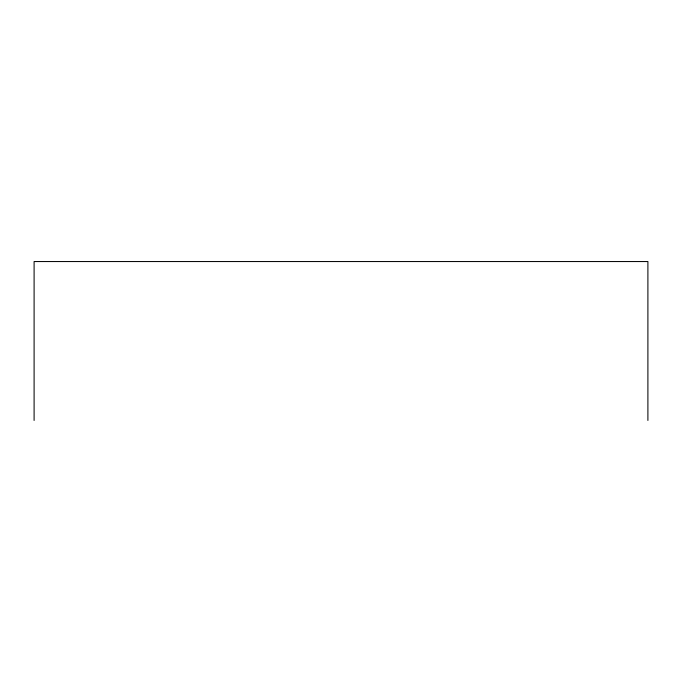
<?xml version="1.0" encoding="UTF-8"?>
<svg xmlns="http://www.w3.org/2000/svg" width="682" height="682" viewBox="0 0 682 682"><rect width="100%" height="100%" fill="white"/><g stroke="black" fill="none" stroke-linecap="round" stroke-linejoin="round"><path stroke-width="1.02" d="M647.9 420.453L647.9 261.547L34.1 261.547L34.1 420.453"/></g></svg>
